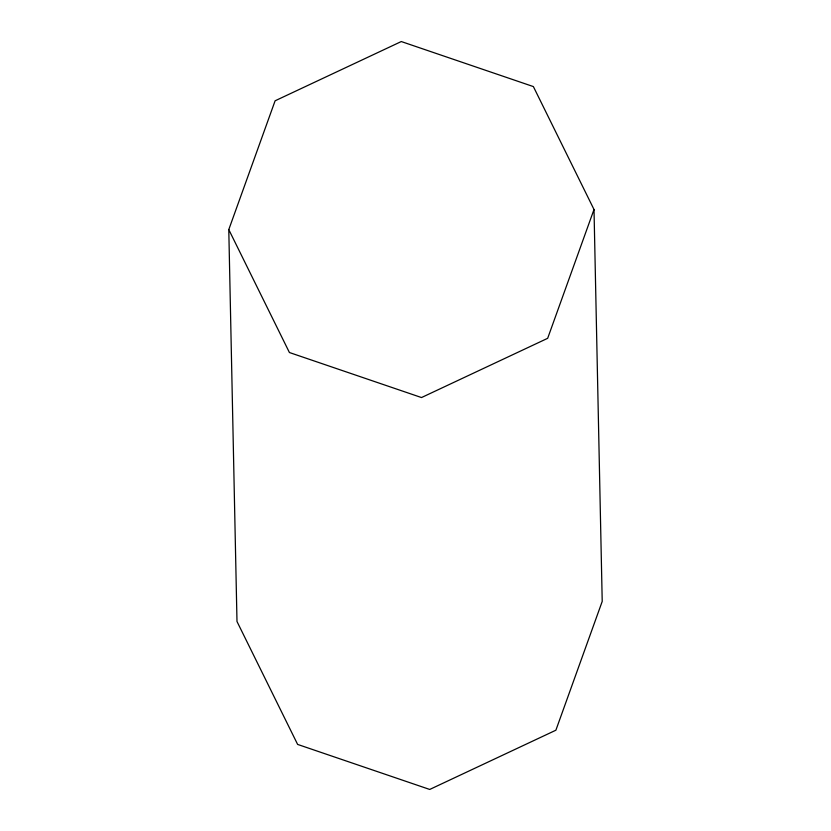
<?xml version="1.0" encoding="UTF-8"?>
<svg xmlns="http://www.w3.org/2000/svg" width="831" height="831" viewBox="0 0 831 831"><rect width="100%" height="100%" fill="white"/><g stroke="black" fill="none" stroke-linecap="round" stroke-linejoin="round"><path stroke-width="1.25" d="M228.785 229.595L275.113 100.79L401.28 41.55L533.377 86.58L594.009 209.505L602.215 601.405L555.887 730.21L429.72 789.45L297.623 744.42L236.991 621.495L228.785 229.595L289.417 352.521L421.504 397.55L547.671 338.31L594.009 209.505"/></g></svg>
